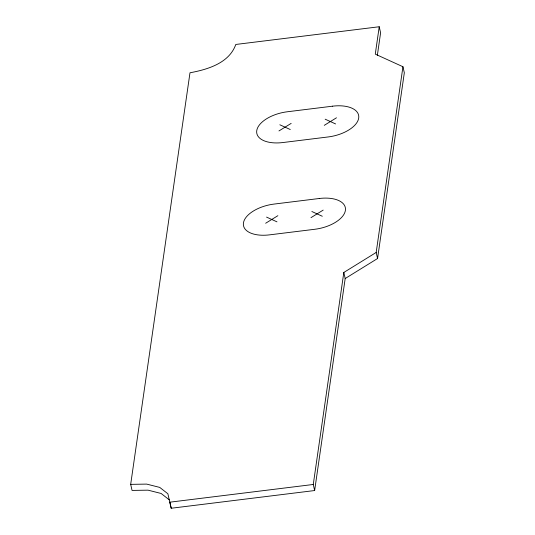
<?xml version="1.0" encoding="UTF-8"?>
<svg xmlns="http://www.w3.org/2000/svg" width="535" height="535" viewBox="0 0 535 535"><rect width="100%" height="100%" fill="white"/><g stroke="black" fill="none" stroke-linecap="round" stroke-linejoin="round"><path stroke-width="0.8" d="M169.241 499.817L161.115 493.464L148.055 490.167L132.051 490.414L130.68 484.356L189.985 72.78C207.613 69.503 229.227 63.15 235.788 44.459L379.228 26.75L380.599 32.816L377.349 55.359M130.68 484.356L146.684 484.101L159.738 487.405L167.87 493.752L171.207 508.25L314.64 490.541L313.269 484.476L343.818 272.469L376.185 252.453L402.949 66.735L375.282 54.129L379.228 26.75M314.64 490.541L345.189 278.534L343.818 272.469M345.189 278.534L377.556 258.519L404.32 72.793L402.949 66.735M278.962 130.935L291.174 123.384M324.27 125.344L336.482 117.787M265.654 223.249L277.872 215.699M310.969 217.658L323.18 210.101M313.269 484.476L169.829 502.184L171.207 508.25M325.16 119.185L335.599 123.939M279.845 124.782L290.284 129.537M311.851 211.499L322.297 216.26M266.544 217.096L276.983 221.851M376.185 252.453L377.556 258.519M332.596 106.177L287.282 111.775A28.93 14.793 -12.8 0 0 256.746 130.654A28.93 14.793 -12.8 0 0 282.848 142.544L328.162 136.953A28.93 14.793 -12.8 0 0 358.697 118.068A28.93 14.793 -12.8 0 0 332.596 106.177M319.295 198.492L273.98 204.089A28.93 14.793 -12.8 0 0 243.445 222.968A28.93 14.793 -12.8 0 0 269.546 234.858L314.861 229.268A28.93 14.793 -12.8 0 0 345.396 210.382A28.93 14.793 -12.8 0 0 319.295 198.492"/></g></svg>
